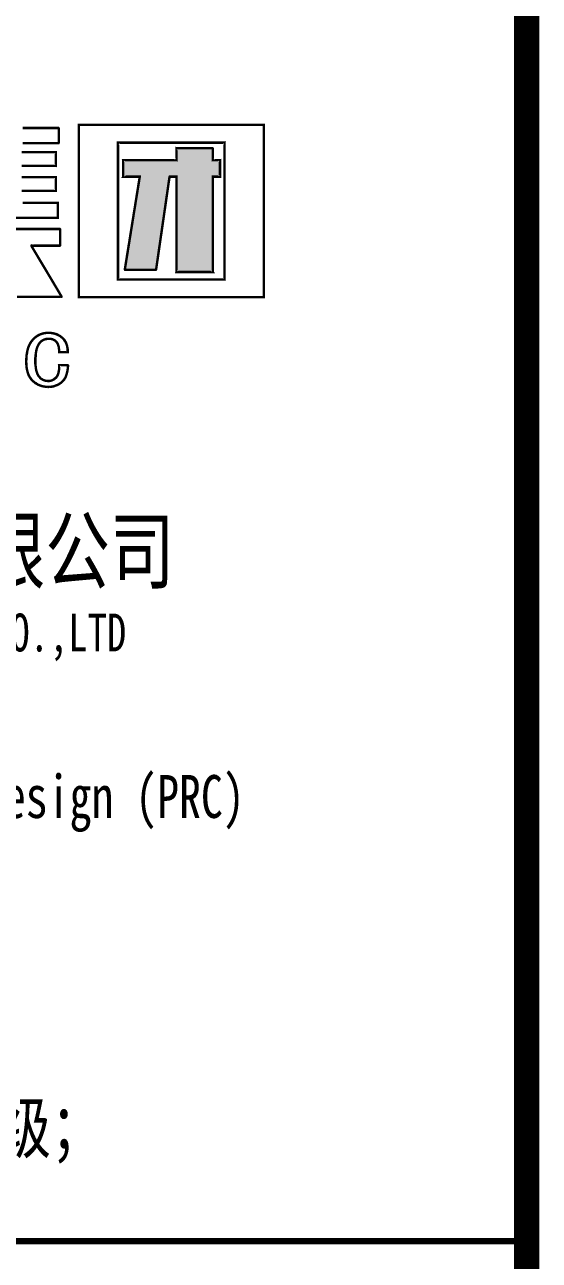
# Model space of a CAD drawing. Extents: x 1738711 to 2346805, y 1189731 to 2516152.
# Drawn here: x 2022489 to 2023508, y 1393028 to 1395475 of the extents above; entities that cross this region are included whole.
import ezdxf
from ezdxf.enums import TextEntityAlignment as Align

# ---------------------------------------------------------------- set-up
doc = ezdxf.new("R2010")
doc.units = 0
doc.header["$LTSCALE"] = 1000
doc.header["$MEASUREMENT"] = 0
doc.layers.add('A-文字', color=7, linetype='Continuous')
doc.layers.add('TK', color=4, linetype='Continuous')
doc.styles.add('宋体', font='SIMSUN.TTF', dxfattribs={"width": 0.75})

# ---------------------------------------------------------------- blocks, each defined once
blk = doc.blocks.new('资质')
at = {"layer": 'A-文字'}
h = blk.add_hatch(color=256, dxfattribs=at)
h.dxf.hatch_style = 1
h.paths.add_polyline_path([(5507.1, 4216.2), (5518.1, 4216.2), (5523.6, 4216.2), (5534.1, 4216.2), (5535.2, 4217.3), (5535.2, 4242.5), (5535.2, 4255.3), (5535.2, 4280.4), (5534.1, 4281.5), (5523.8, 4281.5), (5518.5, 4281.5), (5507.1, 4281.5), (5507.1, 4300.2), (5507.1, 4309.2), (5507.1, 4327.2), (5505.5, 4328.9), (5448.8, 4328.9), (5420.5, 4328.9), (5363.8, 4328.9), (5363.7, 4328.3), (5362.4, 4327.6), (5362.4, 4309.8), (5362.4, 4300.6), (5362.4, 4281.5), (5278, 4281.5), (5236.2, 4281.5), (5152.8, 4281.5), (5151.7, 4280.4), (5151.7, 4255.5), (5151.7, 4242.9), (5151.7, 4217.5), (5152.3, 4217.4), (5153, 4216.2), (5178.3, 4216.2), (5191.2, 4216.2), (5217.1, 4216.2), (5217.1, 4214.5), (5216.7, 4212.8), (5215.9, 4208), (5215.5, 4205.6), (5214.7, 4200.8), (5214.5, 4199), (5214.3, 4198), (5214.1, 4196.2), (5213, 4189.8), (5212.5, 4186.6), (5211.4, 4180.2), (5211.1, 4178.3), (5211, 4177.4), (5210.7, 4175.5), (5209.7, 4169.1), (5209.1, 4165.9), (5208.1, 4159.5), (5207.8, 4157.6), (5207.7, 4156.7), (5207.4, 4154.8), (5206.6, 4150), (5206.2, 4147.6), (5205.4, 4142.8), (5205.1, 4141), (5205, 4140), (5204.7, 4138.2), (5203.7, 4131.8), (5203.1, 4128.6), (5202.1, 4122.2), (5201.8, 4120.3), (5201.7, 4119.4), (5201.4, 4117.5), (5200.3, 4111.1), (5199.8, 4107.9), (5198.7, 4101.5), (5198.5, 4099.6), (5198.3, 4098.7), (5198.1, 4096.8), (5197, 4090.4), (5196.5, 4087.2), (5195.4, 4080.8), (5195.1, 4078.9), (5195, 4078), (5194.7, 4076.1), (5193.9, 4071.3), (5193.5, 4068.9), (5192.7, 4064.1), (5192.5, 4062.3), (5192.3, 4061.3), (5192.1, 4059.5), (5191, 4053.1), (5190.5, 4049.9), (5189.4, 4043.5), (5189.1, 4041.6), (5189, 4040.7), (5188.7, 4038.8), (5187.7, 4032.4), (5187.1, 4029.2), (5186.1, 4022.8), (5185.8, 4020.9), (5185.7, 4020), (5185.4, 4018.1), (5184.3, 4011.7), (5183.8, 4008.5), (5182.7, 4002.1), (5182.5, 4000.3), (5182.3, 3999.3), (5182.1, 3997.5), (5181, 3991.1), (5180.5, 3987.9), (5179.4, 3981.5), (5179.1, 3979.6), (5179, 3978.7), (5178.7, 3976.8), (5177.9, 3972), (5177.5, 3969.6), (5176.7, 3964.8), (5176.5, 3962.9), (5176.3, 3962), (5176.1, 3960.1), (5175, 3953.7), (5174.5, 3950.5), (5173.4, 3944.1), (5173.1, 3942.2), (5173, 3941.3), (5172.7, 3939.4), (5171.7, 3933), (5171.1, 3929.8), (5170.1, 3923.4), (5169.8, 3921.6), (5169.7, 3920.6), (5169.4, 3918.8), (5168.3, 3912.4), (5167.8, 3909.2), (5166.7, 3902.8), (5166.5, 3900.9), (5166.3, 3900), (5166.1, 3898.1), (5165.3, 3893.3), (5164.9, 3890.9), (5164.1, 3886.1), (5163.8, 3884.2), (5163.7, 3883.3), (5163.4, 3881.4), (5162.3, 3875), (5161.8, 3871.8), (5160.7, 3865.4), (5160.5, 3863.6), (5160.3, 3862.6), (5160.1, 3860.8), (5159.5, 3857.6), (5159.3, 3856), (5158.7, 3852.8), (5158, 3850.8), (5158, 3849.3), (5159.1, 3847.4), (5207.7, 3847.4), (5232.1, 3847.4), (5280.8, 3847.4), (5282.1, 3848.8), (5284, 3861.8), (5284.9, 3868.4), (5286.8, 3881.4), (5287, 3883), (5287.2, 3883.8), (5287.4, 3885.4), (5290.4, 3906), (5291.8, 3916.2), (5294.8, 3936.8), (5295, 3938.4), (5295.2, 3939.2), (5295.4, 3940.8), (5298.1, 3959.5), (5299.4, 3968.8), (5302.1, 3987.5), (5302.4, 3989.1), (5302.5, 3989.9), (5302.8, 3991.5), (5305.4, 4010.1), (5306.8, 4019.5), (5309.4, 4038.1), (5309.7, 4039.7), (5309.8, 4040.5), (5310.1, 4042.1), (5312.8, 4060.8), (5314.1, 4070.1), (5316.8, 4088.8), (5317, 4090.4), (5317.2, 4091.2), (5317.4, 4092.8), (5320.1, 4111.5), (5321.4, 4120.8), (5324.1, 4139.5), (5324.4, 4141.1), (5324.5, 4141.9), (5324.8, 4143.5), (5327.4, 4162.2), (5328.8, 4171.5), (5331.4, 4190.2), (5331.7, 4191.8), (5331.8, 4192.6), (5332.1, 4194.2), (5333.2, 4201.6), (5333.7, 4205.4), (5334.8, 4212.8), (5334.8, 4214.7), (5335.8, 4216.2), (5346.4, 4216.2), (5351.8, 4216.2), (5362.4, 4216.2), (5362.4, 4065.5), (5362.4, 3990.1), (5362.4, 3839.9), (5363.5, 3838.8), (5420.5, 3838.8), (5449.1, 3838.8), (5505.9, 3838.8), (5507.1, 3841.2), (5507.1, 3990.5), (5507.1, 4065.7)])
at = {"layer": 'A-文字', "const_width": 9.6}
for points in [[(4730.6, 3740.7), (4800.7, 3740.7), (4835.7, 3740.7), (4905.7, 3740.7), (4905.7, 3740.4), (4906.1, 3740.3), (4906.3, 3740.4), (4907.2, 3740.9), (4907.3, 3742.1), (4906.7, 3742.7), (4859.8, 3821.8), (4836.2, 3861.3), (4789, 3940.1), (4788.8, 3940.9), (4788.7, 3941.3), (4788.6, 3942.1), (4789.1, 3942.5), (4789.2, 3942.9), (4789, 3943.5), (4789.5, 3943.8), (4790.3, 3943.4), (4790.3, 3942.8), (4834.2, 3942.8), (4856.1, 3942.8), (4900, 3942.8), (4900.7, 3943.5), (4901, 3943.8), (4901.7, 3944.5), (4901.7, 3969.5), (4901.7, 3982.1), (4901.7, 4007.1), (4901, 4007.8), (4900.7, 4008.1), (4900, 4008.8), (4783.6, 4008.8), (4725.4, 4008.8)], [(4722.9, 4052.8), (4779.4, 4052.8), (4892.3, 4052.8), (4892.3, 4076.5), (4892.3, 4088.4), (4892.3, 4112.2), (4799.5, 4112.2), (4753.1, 4112.2)], [(4749.9, 4160.2), (4794.7, 4160.2), (4884.3, 4160.2), (4884.3, 4160.5), (4884.6, 4160.9), (4885, 4160.8), (4885, 4181.9), (4885, 4192.4), (4885, 4213.5), (4884.6, 4213.4), (4884.3, 4213.8), (4884.3, 4214.2), (4794.7, 4214.2), (4749.9, 4214.2)], [(4749.9, 4258.9), (4794.7, 4258.9), (4884.3, 4258.9), (4884.3, 4259.2), (4884.6, 4259.6), (4885, 4259.5), (4885, 4280.6), (4885, 4291.1), (4885, 4312.2), (4884.6, 4312.1), (4884.3, 4312.5), (4884.3, 4312.9), (4794.7, 4312.9), (4749.9, 4312.9)], [(4753.8, 4348.9), (4800.9, 4348.9), (4895, 4348.9), (4895.3, 4350.3), (4895.6, 4351), (4896.3, 4352.2), (4896.3, 4374.2), (4896.3, 4385.2), (4896.3, 4407.2), (4895.7, 4407.9), (4895.3, 4408.2), (4894.7, 4408.9), (4800.7, 4408.9), (4753.6, 4408.9)]]:
    blk.add_lwpolyline(points, dxfattribs=at)
for points in [[(5268.8, 3738.7), (5415.4, 3738.7), (5708.5, 3738.7), (5708.5, 4011.9), (5708.5, 4148.4), (5708.5, 4421.6), (5415.4, 4421.6), (5268.8, 4421.6), (4975.7, 4421.6), (4975.7, 4148.4), (4975.7, 4011.9), (4975.7, 3738.7)], [(5300, 3809.4), (5384.2, 3809.4), (5552.5, 3809.4), (5552.4, 3809.8), (5552.8, 3810.1), (5553.2, 3810.1), (5553.2, 4026.1), (5553.2, 4134.2), (5553.2, 4350.2), (5552.8, 4350.1), (5552.4, 4350.5), (5552.5, 4350.9), (5384.2, 4350.9), (5300, 4350.9), (5131.7, 4350.9), (5131.8, 4350.5), (5131.4, 4350.1), (5131.1, 4350.2), (5131.1, 4134.2), (5131.1, 4026.1), (5131.1, 3810.1), (5131.4, 3810.1), (5131.8, 3809.8), (5131.7, 3809.4)], [(5420.5, 3838.8), (5449.1, 3838.8), (5506.5, 3838.8), (5506.2, 3839.3), (5506.6, 3840), (5507.1, 3840.1), (5507.1, 3990.5), (5507.1, 4065.7), (5507.1, 4216.2), (5518.1, 4216.2), (5523.6, 4216.2), (5534.5, 4216.2), (5534.4, 4216.6), (5534.8, 4216.9), (5535.2, 4216.8), (5535.2, 4242.5), (5535.2, 4255.3), (5535.2, 4280.9), (5534.8, 4280.8), (5534.4, 4281.2), (5534.5, 4281.5), (5523.8, 4281.5), (5518.5, 4281.5), (5507.8, 4281.5), (5507.9, 4281.9), (5507.5, 4282.3), (5507.1, 4282.2), (5507.1, 4300.2), (5507.1, 4309.2), (5507.1, 4327.2), (5506.5, 4327.9), (5506.1, 4328.2), (5505.5, 4328.9), (5448.8, 4328.9), (5420.5, 4328.9), (5363.8, 4328.9), (5363.7, 4328.3), (5363, 4327.9), (5362.4, 4328.2), (5362.4, 4309.8), (5362.4, 4300.6), (5362.4, 4282.2), (5362.1, 4282.3), (5361.7, 4281.9), (5361.8, 4281.5), (5278, 4281.5), (5236.2, 4281.5), (5152.4, 4281.5), (5152.5, 4281.2), (5152.1, 4280.8), (5151.7, 4280.9), (5151.7, 4255.5), (5151.7, 4242.9), (5151.7, 4217.5), (5152.3, 4217.4), (5152.7, 4216.7), (5152.4, 4216.2), (5178.3, 4216.2), (5191.2, 4216.2), (5217.1, 4216.2), (5217.1, 4214.8), (5217, 4214.2), (5216.7, 4212.8), (5215.9, 4208), (5215.5, 4205.6), (5214.7, 4200.8), (5214.5, 4199), (5214.3, 4198), (5214.1, 4196.2), (5213, 4189.8), (5212.5, 4186.6), (5211.4, 4180.2), (5211.1, 4178.3), (5211, 4177.4), (5210.7, 4175.5), (5209.7, 4169.1), (5209.1, 4165.9), (5208.1, 4159.5), (5207.8, 4157.6), (5207.7, 4156.7), (5207.4, 4154.8), (5206.6, 4150), (5206.2, 4147.6), (5205.4, 4142.8), (5205.1, 4141), (5205, 4140), (5204.7, 4138.2), (5203.7, 4131.8), (5203.1, 4128.6), (5202.1, 4122.2), (5201.8, 4120.3), (5201.7, 4119.4), (5201.4, 4117.5), (5200.3, 4111.1), (5199.8, 4107.9), (5198.7, 4101.5), (5198.5, 4099.6), (5198.3, 4098.7), (5198.1, 4096.8), (5197, 4090.4), (5196.5, 4087.2), (5195.4, 4080.8), (5195.1, 4078.9), (5195, 4078), (5194.7, 4076.1), (5193.9, 4071.3), (5193.5, 4068.9), (5192.7, 4064.1), (5192.5, 4062.3), (5192.3, 4061.3), (5192.1, 4059.5), (5191, 4053.1), (5190.5, 4049.9), (5189.4, 4043.5), (5189.1, 4041.6), (5189, 4040.7), (5188.7, 4038.8), (5187.7, 4032.4), (5187.1, 4029.2), (5186.1, 4022.8), (5185.8, 4020.9), (5185.7, 4020), (5185.4, 4018.1), (5184.3, 4011.7), (5183.8, 4008.5), (5182.7, 4002.1), (5182.5, 4000.3), (5182.3, 3999.3), (5182.1, 3997.5), (5181, 3991.1), (5180.5, 3987.9), (5179.4, 3981.5), (5179.1, 3979.6), (5179, 3978.7), (5178.7, 3976.8), (5177.9, 3972), (5177.5, 3969.6), (5176.7, 3964.8), (5176.5, 3962.9), (5176.3, 3962), (5176.1, 3960.1), (5175, 3953.7), (5174.5, 3950.5), (5173.4, 3944.1), (5173.1, 3942.2), (5173, 3941.3), (5172.7, 3939.4), (5171.7, 3933), (5171.1, 3929.8), (5170.1, 3923.4), (5169.8, 3921.6), (5169.7, 3920.6), (5169.4, 3918.8), (5168.3, 3912.4), (5167.8, 3909.2), (5166.7, 3902.8), (5166.5, 3900.9), (5166.3, 3900), (5166.1, 3898.1), (5165.3, 3893.3), (5164.9, 3890.9), (5164.1, 3886.1), (5163.8, 3884.2), (5163.7, 3883.3), (5163.4, 3881.4), (5162.3, 3875), (5161.8, 3871.8), (5160.7, 3865.4), (5160.5, 3863.6), (5160.3, 3862.6), (5160.1, 3860.8), (5159.5, 3857.6), (5159.3, 3856), (5158.7, 3852.8), (5158, 3850.8), (5158, 3849.3), (5159.1, 3847.4), (5207.7, 3847.4), (5232.1, 3847.4), (5280.8, 3847.4), (5281.3, 3848), (5281.6, 3848.2), (5282.1, 3848.8), (5284, 3861.8), (5284.9, 3868.4), (5286.8, 3881.4), (5287, 3883), (5287.2, 3883.8), (5287.4, 3885.4), (5290.4, 3906), (5291.8, 3916.2), (5294.8, 3936.8), (5295, 3938.4), (5295.2, 3939.2), (5295.4, 3940.8), (5298.1, 3959.5), (5299.4, 3968.8), (5302.1, 3987.5), (5302.4, 3989.1), (5302.5, 3989.9), (5302.8, 3991.5), (5305.4, 4010.1), (5306.8, 4019.5), (5309.4, 4038.1), (5309.7, 4039.7), (5309.8, 4040.5), (5310.1, 4042.1), (5312.8, 4060.8), (5314.1, 4070.1), (5316.8, 4088.8), (5317, 4090.4), (5317.2, 4091.2), (5317.4, 4092.8), (5320.1, 4111.5), (5321.4, 4120.8), (5324.1, 4139.5), (5324.4, 4141.1), (5324.5, 4141.9), (5324.8, 4143.5), (5327.4, 4162.2), (5328.8, 4171.5), (5331.4, 4190.2), (5331.7, 4191.8), (5331.8, 4192.6), (5332.1, 4194.2), (5333.2, 4201.6), (5333.7, 4205.4), (5334.8, 4212.8), (5334.8, 4214.2), (5335, 4215), (5335.8, 4216.2), (5346.4, 4216.2), (5351.8, 4216.2), (5362.4, 4216.2), (5362.4, 4065.5), (5362.4, 3990.1), (5362.4, 3839.4), (5362.8, 3839.5), (5363.2, 3839.1), (5363.1, 3838.8)], [(4854.8, 3383), (4855.6, 3383.4), (4855.7, 3384), (4859.9, 3384), (4862.1, 3384), (4866.3, 3384), (4873.9, 3385.3), (4877.7, 3386.3), (4885, 3389), (4891.2, 3391.1), (4894.3, 3392.6), (4899.7, 3396.3), (4905.3, 3399.9), (4908, 3402), (4912.7, 3406.7), (4914.7, 3409.5), (4915.8, 3410.9), (4918.3, 3413.3), (4922.1, 3419.8), (4923.8, 3423.3), (4926.3, 3430.3), (4927, 3432.3), (4927.3, 3433.3), (4928, 3435.3), (4928.8, 3438.5), (4929.2, 3440.1), (4930, 3443.3), (4930.8, 3448.7), (4931.2, 3451.4), (4932.3, 3456.7), (4932.3, 3460.1), (4932.3, 3461.9), (4932.3, 3465.3), (4933.3, 3465.9), (4933.5, 3467.3), (4932.7, 3468), (4932.1, 3468.5), (4931.9, 3468.8), (4931.3, 3469.3), (4918.4, 3469.3), (4911.9, 3469.3), (4899, 3469.3), (4899.1, 3469), (4898.7, 3468.6), (4898.3, 3468.7), (4898.3, 3464.7), (4898.3, 3462.7), (4898.3, 3458.7), (4898.1, 3458.7), (4897.9, 3458.7), (4897.7, 3458.7), (4897.7, 3455.7), (4897.7, 3454.3), (4897.7, 3451.3), (4896.8, 3449.7), (4896.5, 3448.6), (4896.7, 3446.7), (4896.1, 3444), (4895.9, 3442.7), (4895.3, 3440), (4894.1, 3434.7), (4893.1, 3432.1), (4890.7, 3427.3), (4888.4, 3423.6), (4887, 3421.8), (4884, 3418.7), (4881.4, 3417.3), (4880.2, 3416.3), (4878.3, 3414), (4873.1, 3411.2), (4870.3, 3410), (4864.7, 3408), (4859.6, 3407), (4856.9, 3406.8), (4851.7, 3407), (4846.2, 3407.3), (4843.5, 3407.9), (4838.3, 3409.7), (4834.1, 3411.2), (4832, 3412.3), (4828.3, 3415), (4824.7, 3417.1), (4823.1, 3418.6), (4820.7, 3422), (4818.7, 3424.1), (4817.7, 3425.2), (4815.7, 3427.3), (4812.5, 3433.4), (4811.2, 3436.5), (4809, 3443), (4808.2, 3445.5), (4807.9, 3446.8), (4807.3, 3449.3), (4806.8, 3452), (4806.5, 3453.3), (4806, 3456), (4805.7, 3460.3), (4805.4, 3462.5), (4804.3, 3466.7), (4804.3, 3471.2), (4804.3, 3473.5), (4804.3, 3478), (4804.1, 3478), (4803.9, 3478), (4803.7, 3478), (4803.7, 3484.9), (4803.7, 3488.4), (4803.7, 3495.3), (4803.9, 3495.3), (4804.1, 3495.3), (4804.3, 3495.3), (4804.3, 3500.1), (4804.3, 3502.5), (4804.3, 3507.4), (4804.6, 3507.4), (4804.7, 3507.4), (4805, 3507.4), (4805, 3509.1), (4805, 3510), (4805, 3511.7), (4805.1, 3512.6), (4805.2, 3513.1), (4805.3, 3514), (4805.9, 3517.8), (4806.1, 3519.6), (4806.7, 3523.4), (4808.2, 3531.2), (4809.3, 3535.1), (4812, 3542.7), (4813.9, 3546.4), (4814.8, 3548.3), (4816.7, 3552), (4819.9, 3556.5), (4821.6, 3558.6), (4825.3, 3562.7), (4829.7, 3566.2), (4832.1, 3567.7), (4837, 3570.4), (4840.5, 3571.3), (4842.3, 3571.9), (4845.7, 3573.4), (4846.9, 3572.8), (4848, 3573.1), (4849, 3574), (4854.9, 3574), (4857.8, 3574), (4863.7, 3574), (4869.7, 3572.7), (4872.7, 3571.7), (4878.3, 3569), (4879.6, 3568.2), (4880.3, 3567.8), (4881.7, 3567), (4884.2, 3564.5), (4885.5, 3563.2), (4888, 3560.7), (4891.4, 3555.8), (4892.8, 3553), (4894.7, 3547.4), (4895, 3545.4), (4895.3, 3544.4), (4896.3, 3542.7), (4896.7, 3537.3), (4897.1, 3534.6), (4898.3, 3529.4), (4898.3, 3525.9), (4898.3, 3524.2), (4898.3, 3520.7), (4911.4, 3520.7), (4917.9, 3520.7), (4931, 3520.7), (4931, 3521.1), (4931.3, 3521.4), (4931.7, 3521.4), (4931.7, 3524.8), (4931.7, 3526.6), (4931.7, 3530), (4931.4, 3530), (4931.3, 3530), (4931, 3530), (4931, 3533), (4931, 3534.4), (4931, 3537.4), (4929.8, 3543.3), (4929.1, 3546.2), (4927.3, 3552), (4926.5, 3554.2), (4926.1, 3555.2), (4925.3, 3557.4), (4924, 3560), (4923.3, 3561.4), (4922, 3564), (4921.3, 3565.3), (4920.8, 3565.8), (4919.7, 3566.7), (4919.8, 3567.6), (4919.5, 3568.3), (4918.7, 3568.7), (4916.1, 3572.4), (4914.6, 3574.2), (4911.3, 3577.4), (4907.5, 3580), (4905.7, 3581.5), (4902.3, 3584.7), (4896.7, 3587.6), (4893.9, 3589.1), (4888.3, 3592), (4887, 3591.8), (4886.1, 3592.1), (4885, 3593), (4884.3, 3593.5), (4883.8, 3593.7), (4883, 3593.7), (4879.8, 3594.5), (4878.2, 3594.9), (4875, 3595.7), (4871.2, 3596), (4869.3, 3596.4), (4865.7, 3597.4), (4858.2, 3597.4), (4854.5, 3597.4), (4847, 3597.4), (4837.2, 3595.8), (4832.3, 3594.6), (4823, 3591.4), (4817.9, 3589.4), (4815.5, 3588.1), (4811, 3585), (4809.3, 3584.2), (4808.4, 3583.6), (4807, 3582.4), (4802.2, 3578.9), (4799.9, 3577), (4795.7, 3573), (4791.1, 3567.3), (4788.8, 3564.4), (4784.3, 3558.7), (4784.5, 3557.8), (4784.1, 3557.1), (4783.3, 3556.7), (4781.7, 3553.5), (4780.9, 3551.9), (4779.3, 3548.7), (4775.6, 3539.9), (4774.1, 3535.3), (4772, 3526), (4771.4, 3523.4), (4771.2, 3522), (4770.6, 3519.4), (4770.4, 3515.8), (4770.1, 3514), (4769, 3510.7), (4769, 3508), (4769, 3506.7), (4769, 3504), (4768.7, 3504), (4768.6, 3504), (4768.3, 3504), (4768.3, 3499.7), (4768.3, 3497.6), (4768.3, 3493.3), (4768, 3493.3), (4767.9, 3493.3), (4767.6, 3493.3), (4767.6, 3486.1), (4767.6, 3482.5), (4767.6, 3475.3), (4767.9, 3475.3), (4768, 3475.3), (4768.3, 3475.3), (4768.3, 3471.6), (4768.3, 3469.7), (4768.3, 3466), (4769.7, 3455.6), (4770.8, 3450.4), (4773.6, 3440.3), (4775.5, 3433.5), (4777, 3430.1), (4780.6, 3424), (4781.7, 3421.7), (4782.4, 3420.6), (4784, 3418.7), (4785.8, 3415.9), (4786.7, 3414.6), (4788.6, 3412), (4791.2, 3409.5), (4792.5, 3408.2), (4795, 3405.7), (4798.7, 3403.2), (4800.4, 3401.8), (4803.7, 3398.7), (4804.5, 3398.8), (4805.2, 3398.5), (4805.7, 3397.7), (4812.2, 3393.5), (4815.7, 3391.7), (4823, 3389), (4826.5, 3387.9), (4828.2, 3387.4), (4831.7, 3386.3), (4834.3, 3385.8), (4835.7, 3385.5), (4838.3, 3385), (4840.2, 3385.1), (4841.3, 3384.9), (4843, 3384), (4847.5, 3384), (4849.8, 3384), (4854.3, 3384), (4854.3, 3383.7), (4854.3, 3383.6), (4854.3, 3383.3)]]:
    blk.add_lwpolyline(points, close=True, dxfattribs=at)
at = {"layer": 'TK', "color": 7, "const_width": 25}
blk.add_lwpolyline([(250, 8700), (6750, 8700), (6750, 0), (250, 0)], close=True, dxfattribs=at)
at = {"layer": 'TK', "color": 7, "style": '宋体', "width": 0.75}
for s, height, p in [('浙江省建设投资集团股份有限公司', 250, (1518.3, 2609.3)), ('ZHEJIANG CONSTRUCTION INVESTMENT GROUP CO.,LTD ', 150, (1643.4, 2335.7)), ('No. A233923067 Class A of Architecture Design (PRC)', 170, (1209.4, 1676.1)), ('市政行业（道路工程）专业乙级；', 200, (2001.2, 350.3))]:
    blk.add_text(s, height=height, dxfattribs=at).set_placement(p)
blk = doc.blocks.new('hjashrtahreahe')
at = {"layer": 'TK', "color": 3, "const_width": 100}
blk.add_lwpolyline([(2500, 1000), (2500, 58400), (83100, 58400), (83100, 1000)], close=True, dxfattribs=at)
at = {"layer": 'TK', "color": 7, "const_width": 25}
blk.add_lwpolyline([(76600, 49700), (83100, 49700)], dxfattribs=at)
at = {"layer": 'TK', "color": 1}
blk.add_blockref('资质', (76350, 49700), dxfattribs=at)
at = {"layer": 'TK', "style": '宋体', "width": 0.75}
for tag, height, p in [('项目负责人', 350, (6002.9, 57088.7)), ('专业负责人', 350, (6002.9, 56223.7)), ('设计人', 350, (6002.9, 55419.4)), ('版号1', 250, (77303.9, 22193.4)), ('时间1', 250, (82405.3, 22193.4)), ('版号2', 250, (77303.9, 21593.4)), ('时间2', 250, (82405.3, 21593.4)), ('版号3', 250, (77303.9, 20993.4)), ('时间3', 250, (82405.3, 20993.4)), ('建筑会签', 0.0001, (78977.9, 2403.2)), ('电气会签', 0.0001, (82127.9, 2403.2)), ('结构会签', 0.0001, (78977.9, 1803.2)), ('暖通会签', 0.0001, (82127.9, 1803.2)), ('给排水会签', 0.0001, (78977.9, 1249.5)), ('智能化会签', 0.0001, (82127.9, 1249.5))]:
    blk.add_attdef(tag, text='', height=height, dxfattribs=at).set_placement(p, align=Align.CENTER)
for tag, p in [('合作设计单位', (80815.9, 48985.9)), ('版号说明1', (79853.9, 22318.2)), ('版号说明2', (79853.9, 21718.2)), ('版号说明3', (79853.9, 21118.2)), ('浙江绿储科技有限公司', (80545.2, 16035.9)), ('百兆瓦级集中式熔盐储能关键', (80545.2, 14953.2)), ('设备研发及制造基地项目', (80545.2, 14603.3)), ('1#研发楼', (80545.2, 13635.9)), ('图名', (80545.2, 12435.9)), ('工程编号', (78977.9, 11460.9)), ('子项编号', (82127.9, 11460.9)), ('建筑', (78977.9, 10710.9)), ('图号', (82127.9, 10710.9)), ('施工图', (78977.9, 9960.9)), ('2023.03', (82127.9, 9960.9)), ('审定', (79352.9, 8460.9)), ('审核', (79352.9, 7710.9)), ('工程负责', (79352.9, 6960.9)), ('专业负责', (79352.9, 6210.9)), ('设计', (79352.9, 5460.9)), ('制图', (79352.9, 4710.9)), ('校对', (79352.9, 3960.9))]:
    blk.add_attdef(tag, text='', height=250, dxfattribs=at).set_placement(p, align=Align.MIDDLE_CENTER)

msp = doc.modelspace()

# ---------------------------------------------------------------- block references
at = {"xscale": 0.5, "yscale": 0.5, "zscale": 0.5}
msp.add_blockref('hjashrtahreahe', (1981933.1, 1368216), dxfattribs=at)

doc.saveas('drawing.dxf')
